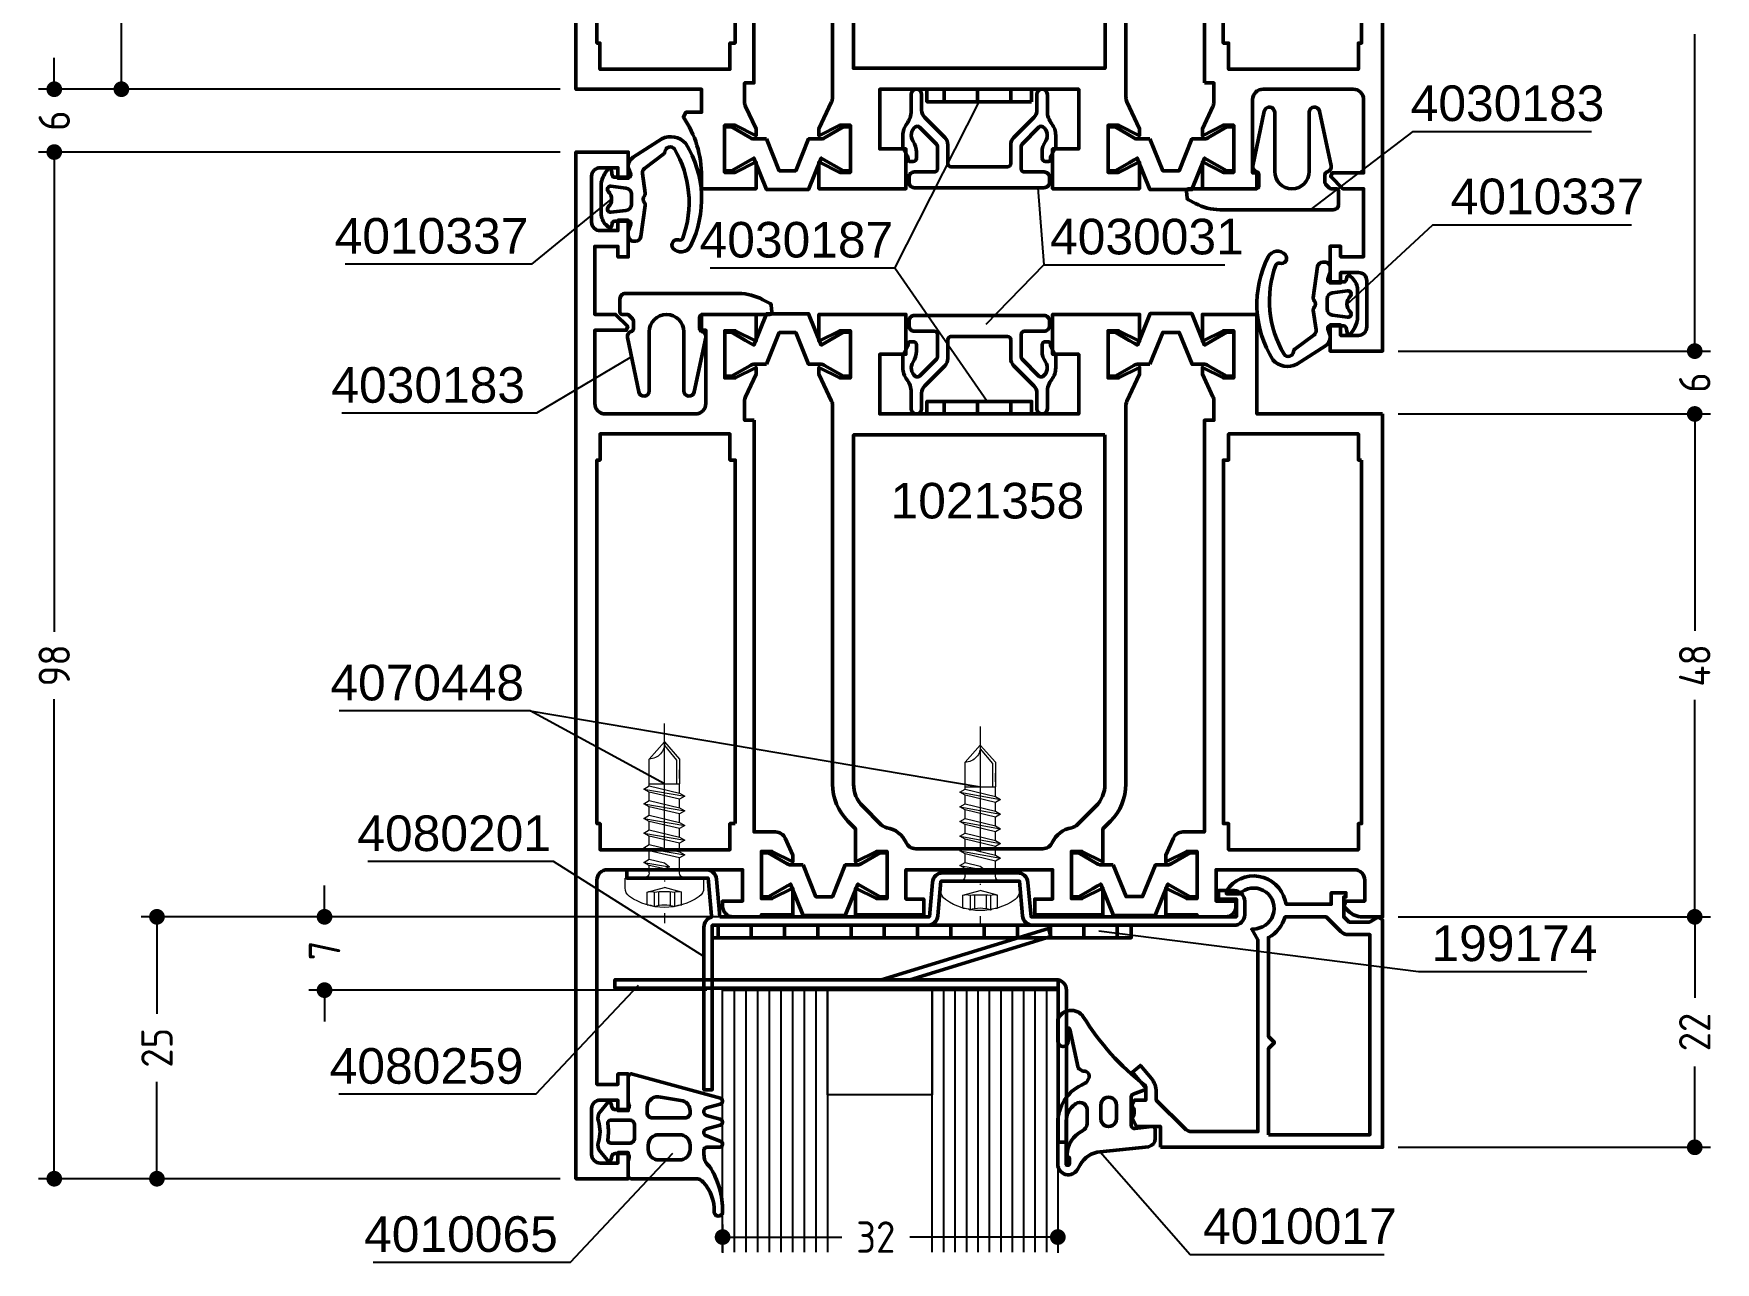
# Model space of a CAD drawing. Header units: millimetres. Extents: x -91 to 140, y -189 to 42.
# Drawn here: x -89.8 to 70.8, y -189 to -71.7 of the extents above; entities that cross this region are included whole.
import ezdxf
from ezdxf.enums import TextEntityAlignment as Align

# ---------------------------------------------------------------- set-up
doc = ezdxf.new("R2010")
doc.units = ezdxf.units.MM
doc.linetypes.add('ACAD_ISO10W100', pattern=[18, 12, -3, 0, -3])
doc.linetypes.add('AUSGEZOGEN', pattern=[0])
doc.layers.get('0').update_dxf_attribs({"linetype": 'CONTINUOUS'})
doc.layers.get('Defpoints').update_dxf_attribs({"linetype": 'CONTINUOUS'})
for name, color, linetype, lineweight in [('AM_5', 3, 'AUSGEZOGEN', 25), ('AM_C', 50, 'CONTINUOUS', 50), ('AM_S', 80, 'CONTINUOUS', 50), ('Cent3', 70, 'ACAD_ISO10W100', 18), ('Cont2', 2, 'AUSGEZOGEN', 25), ('Cont3', 70, 'CONTINUOUS', 18)]:
    doc.layers.add(name, color=color, linetype=linetype, lineweight=lineweight)
doc.styles.add('HBS_DIMTEXTSTYLE', font='isocp.shx')
doc.styles.add('SWISSL', font='swissl.ttf')
doc.dimstyles.new('Konstruktionsschnitt 1-1$0', dxfattribs={"dimtxt": 3, "dimasz": 1.5, "dimexe": 1.5, "dimexo": 1.5, "dimgap": 1.5, "dimtad": 0, "dimdsep": 46, "dimtxsty": 'HBS_DIMTEXTSTYLE', "dimblk": 'PUNKT', "dimcen": 0, "dimclrd": 3, "dimclre": 3, "dimclrt": 2, "dimadec": 1, "dimazin": 2, "dimtfac": 0.7, "dimtofl": 0, "dimtmove": 0, "dimatfit": 3, "dimfxl": 0, "dimtolj": 1, "dimtzin": 0, "dimarcsym": 0})
pattern_1 = [(90, (-120.3272, -495.089), (-3.175, 7e-16), [])]

# ---------------------------------------------------------------- blocks, each defined once
blk = doc.blocks.new('WI199174')
blk.add_lwpolyline([(0, 1.2), (0, 0), (40, 0), (40, 1.2)], close=True)
blk = doc.blocks.new('WI4030183')
blk.add_lwpolyline([(7.3, 2, -0.414214), (7.8, 1.5), (7.8, 0.2, -0.414214), (7.6, 0), (7.08, 0, 0.198912), (6.94, -0.06), (6.59, -0.41, 0.198912), (6.5, -0.62), (6.5, -1.33, 0.341999), (6.73, -1.62, -0.401322), (7.09, -2.2), (5.99, -7.4, -0.900845), (5, -7.3), (5, -1.65, 1), (1.7, -1.65), (1.7, -7.3, -0.900845), (0.71, -7.4), (-0.39, -2.2, -0.401322), (-0.03, -1.62, 0.341999), (0.2, -1.33), (0.2, -0.3, 0.445229), (-0.13, 0), (-6.51, 0, -0.445229), (-6.71, 0.22), (-6.64, 0.89, -0.249328), (-6.54, 1.05), (-5.85, 1.41, -0.120826), (-3.54, 2), (7.3, 2)], format="xyb", close=True)
blk = doc.blocks.new('WI4030187')
blk.add_lwpolyline([(-5, 0), (-5, 1.2), (5, 1.2), (5, 0), (-5, 0)], close=True)
blk = doc.blocks.new('PUNKT')
at = {"color": 0, "linetype": 'Continuous'}
blk.add_line((-0.5, 0), (-1, 0), dxfattribs=at)
at = {"color": 0, "linetype": 'Continuous', "const_width": 0.5}
blk.add_lwpolyline([(-0.25, 0, 1), (0.25, 0, 1)], format="xyb", close=True, dxfattribs=at)
blk = doc.blocks.new('*D26')
at = {"layer": 'AM_5', "color": 3, "lineweight": -2, "transparency": 16777216}
for p, q in [((-39.5, -10), (-82.89, -10)), ((-81.39, -11.5), (-81.39, -40.26)), ((-81.39, -75.5), (-81.39, -46.74)), ((-39.5, -77), (-82.89, -77))]:
    blk.add_line(p, q, dxfattribs=at)
at = {"layer": 'Defpoints', "color": 0, "transparency": 16777216}
for p in [(-81.39, -10), (-38, -10), (-38, -77)]:
    blk.add_point(p, dxfattribs=at)
at = {"layer": 'AM_5', "color": 3, "lineweight": -2, "transparency": 16777216, "xscale": 1.5, "yscale": 1.5, "zscale": 1.5}
for p, rotation in [((-81.39, -10), 90), ((-81.39, -77), 270)]:
    blk.add_blockref('PUNKT', p, dxfattribs=dict(at, rotation=rotation))
at = {"layer": 'AM_5', "color": 2, "transparency": 16777216, "insert": (-81.39, -43.5), "char_height": 3, "attachment_point": 5, "rotation": 90, "style": 'HBS_DIMTEXTSTYLE'}
blk.add_mtext('\\A1;67', dxfattribs=at)
blk = doc.blocks.new('*D27')
at = {"layer": 'AM_5', "color": 3, "lineweight": -2, "transparency": 16777216}
for p, q in [((-87.8, -75.5), (-87.8, -74)), ((-39.5, -77), (-89.3, -77)), ((-39.5, -83), (-89.3, -83)), ((-87.8, -84.5), (-87.8, -86))]:
    blk.add_line(p, q, dxfattribs=at)
at = {"layer": 'Defpoints', "color": 0, "transparency": 16777216}
for p in [(-38, -77), (-87.8, -83), (-38, -83)]:
    blk.add_point(p, dxfattribs=at)
at = {"layer": 'AM_5', "color": 3, "lineweight": -2, "transparency": 16777216, "xscale": 1.5, "yscale": 1.5, "zscale": 1.5}
for p, rotation in [((-87.8, -77), 270), ((-87.8, -83), 90)]:
    blk.add_blockref('PUNKT', p, dxfattribs=dict(at, rotation=rotation))
at = {"layer": 'AM_5', "color": 2, "transparency": 16777216, "insert": (-87.8, -80), "char_height": 3, "attachment_point": 5, "rotation": 90, "style": 'HBS_DIMTEXTSTYLE'}
blk.add_mtext('\\A1;6', dxfattribs=at)
blk = doc.blocks.new('*D28')
at = {"layer": 'AM_5', "color": 3, "lineweight": -2, "transparency": 16777216}
for p, q in [((-39.5, -83), (-89.3, -83)), ((-87.8, -84.5), (-87.8, -128.79)), ((-87.8, -179.5), (-87.8, -135.21)), ((-39.5, -181), (-89.3, -181))]:
    blk.add_line(p, q, dxfattribs=at)
at = {"layer": 'Defpoints', "color": 0, "transparency": 16777216}
for p in [(-38, -83), (-87.8, -181), (-38, -181)]:
    blk.add_point(p, dxfattribs=at)
at = {"layer": 'AM_5', "color": 3, "lineweight": -2, "transparency": 16777216, "xscale": 1.5, "yscale": 1.5, "zscale": 1.5}
for p, rotation in [((-87.8, -83), 90), ((-87.8, -181), 270)]:
    blk.add_blockref('PUNKT', p, dxfattribs=dict(at, rotation=rotation))
at = {"layer": 'AM_5', "color": 2, "transparency": 16777216, "insert": (-87.8, -132), "char_height": 3, "attachment_point": 5, "rotation": 90, "style": 'HBS_DIMTEXTSTYLE'}
blk.add_mtext('\\A1;98', dxfattribs=at)
blk = doc.blocks.new('*D29')
at = {"layer": 'AM_5', "color": 3, "lineweight": -2, "transparency": 16777216}
for p, q in [((40.5, -35), (70.3, -35)), ((68.8, -36.5), (68.8, -65.26)), ((68.8, -100.5), (68.8, -71.74)), ((40.5, -102), (70.3, -102))]:
    blk.add_line(p, q, dxfattribs=at)
at = {"layer": 'Defpoints', "color": 0, "transparency": 16777216}
for p in [(39, -35), (39, -102), (68.8, -102)]:
    blk.add_point(p, dxfattribs=at)
at = {"layer": 'AM_5', "color": 3, "lineweight": -2, "transparency": 16777216, "xscale": 1.5, "yscale": 1.5, "zscale": 1.5}
for p, rotation in [((68.8, -35), 90), ((68.8, -102), 270)]:
    blk.add_blockref('PUNKT', p, dxfattribs=dict(at, rotation=rotation))
at = {"layer": 'AM_5', "color": 2, "transparency": 16777216, "insert": (68.8, -68.5), "char_height": 3, "attachment_point": 5, "rotation": 90, "style": 'HBS_DIMTEXTSTYLE'}
blk.add_mtext('\\A1;67', dxfattribs=at)
blk = doc.blocks.new('*D30')
at = {"layer": 'AM_5', "color": 3, "lineweight": -2, "transparency": 16777216}
for p, q in [((68.8, -100.5), (68.8, -99)), ((40.5, -102), (70.3, -102)), ((40.5, -108), (70.3, -108)), ((68.8, -109.5), (68.8, -111))]:
    blk.add_line(p, q, dxfattribs=at)
at = {"layer": 'Defpoints', "color": 0, "transparency": 16777216}
for p in [(39, -102), (39, -108), (68.8, -108)]:
    blk.add_point(p, dxfattribs=at)
at = {"layer": 'AM_5', "color": 3, "lineweight": -2, "transparency": 16777216, "xscale": 1.5, "yscale": 1.5, "zscale": 1.5}
for p, rotation in [((68.8, -102), 270), ((68.8, -108), 90)]:
    blk.add_blockref('PUNKT', p, dxfattribs=dict(at, rotation=rotation))
at = {"layer": 'AM_5', "color": 2, "transparency": 16777216, "insert": (68.8, -105), "char_height": 3, "attachment_point": 5, "rotation": 90, "style": 'HBS_DIMTEXTSTYLE'}
blk.add_mtext('\\A1;6', dxfattribs=at)
blk = doc.blocks.new('*D31')
at = {"layer": 'AM_5', "color": 3, "lineweight": -2, "transparency": 16777216}
for p, q in [((40.5, -108), (70.3, -108)), ((68.8, -109.5), (68.8, -128.7)), ((68.8, -154.5), (68.8, -135.3)), ((40.5, -156), (70.3, -156))]:
    blk.add_line(p, q, dxfattribs=at)
at = {"layer": 'Defpoints', "color": 0, "transparency": 16777216}
for p in [(39, -108), (39, -156), (68.8, -156)]:
    blk.add_point(p, dxfattribs=at)
at = {"layer": 'AM_5', "color": 3, "lineweight": -2, "transparency": 16777216, "xscale": 1.5, "yscale": 1.5, "zscale": 1.5}
for p, rotation in [((68.8, -108), 90), ((68.8, -156), 270)]:
    blk.add_blockref('PUNKT', p, dxfattribs=dict(at, rotation=rotation))
at = {"layer": 'AM_5', "color": 2, "transparency": 16777216, "insert": (68.8, -132), "char_height": 3, "attachment_point": 5, "rotation": 90, "style": 'HBS_DIMTEXTSTYLE'}
blk.add_mtext('\\A1;48', dxfattribs=at)
blk = doc.blocks.new('*D32')
at = {"layer": 'AM_5', "color": 3, "lineweight": -2, "transparency": 16777216}
for p, q in [((40.5, -156), (70.3, -156)), ((68.8, -157.5), (68.8, -163.72)), ((68.8, -176.5), (68.8, -170.28)), ((40.5, -178), (70.3, -178))]:
    blk.add_line(p, q, dxfattribs=at)
at = {"layer": 'Defpoints', "color": 0, "transparency": 16777216}
for p in [(39, -156), (39, -178), (68.8, -178)]:
    blk.add_point(p, dxfattribs=at)
at = {"layer": 'AM_5', "color": 3, "lineweight": -2, "transparency": 16777216, "xscale": 1.5, "yscale": 1.5, "zscale": 1.5}
for p, rotation in [((68.8, -156), 90), ((68.8, -178), 270)]:
    blk.add_blockref('PUNKT', p, dxfattribs=dict(at, rotation=rotation))
at = {"layer": 'AM_5', "color": 2, "transparency": 16777216, "insert": (68.8, -167), "char_height": 3, "attachment_point": 5, "rotation": 90, "style": 'HBS_DIMTEXTSTYLE'}
blk.add_mtext('\\A1;22', dxfattribs=at)
blk = doc.blocks.new('SBSchraube')
for p, q in [((-0.825, 1.28), (-0.825, 0.667)), ((-0.486, 0.667), (-0.486, 1.359)), ((-0.28, 0.667), (-0.28, 1.303)), ((0.28, 0.667), (0.28, 1.303)), ((0.486, 0.667), (0.486, 1.359)), ((0.825, 1.28), (0.825, 0.667)), ((-1.875, 0.467), (-1.875, 0)), ((-1.875, 0), (1.875, 0)), ((-0.825, 0.667), (0, 0.446)), ((0.825, 0.667), (0, 0.446)), ((1.875, 0), (1.875, 0.467)), ((-0.975, -0.75), (0.25, -0.534)), ((-0.725, -0.606), (-0.975, -0.75)), ((-0.975, -0.75), (-0.725, -0.894)), ((-0.725, -0.25), (-0.725, -0.606)), ((0, -0.434), (-0.725, -0.606)), ((-0.725, -0.894), (0, -0.722)), ((0.25, -0.534), (0, -0.434)), ((0, -0.722), (0.25, -0.534)), ((0.725, -0.25), (0.725, -0.962)), ((-0.975, -1.45), (0.975, -1.106)), ((-0.725, -1.306), (-0.975, -1.45)), ((-0.975, -1.45), (-0.725, -1.594)), ((-0.725, -0.894), (-0.725, -1.106)), ((-0.725, -0.894), (-0.725, -1.306)), ((-0.725, -0.894), (-0.725, -1.306)), ((0.725, -0.962), (-0.725, -1.306)), ((-0.725, -1.594), (0.725, -1.25)), ((-0.725, -1.594), (-0.725, -2.006)), ((0.975, -1.106), (0.725, -0.962)), ((0.725, -1.25), (0.975, -1.106)), ((0.725, -1.25), (0.725, -1.662)), ((-0.975, -2.15), (0.975, -1.806)), ((-0.725, -2.006), (-0.975, -2.15)), ((-0.975, -2.15), (-0.725, -2.294)), ((0.725, -1.662), (-0.725, -2.006)), ((-0.725, -2.294), (0.725, -1.95)), ((-0.725, -2.294), (-0.725, -2.706)), ((0.725, -2.362), (-0.725, -2.706)), ((0.975, -1.806), (0.725, -1.662)), ((0.725, -1.95), (0.975, -1.806)), ((0.725, -1.95), (0.725, -2.362)), ((0.975, -2.506), (0.725, -2.362)), ((-0.975, -2.85), (0.975, -2.506)), ((-0.725, -2.706), (-0.975, -2.85)), ((-0.975, -2.85), (-0.725, -2.994)), ((-0.975, -3.55), (0.975, -3.206)), ((-0.725, -2.994), (0.725, -2.65)), ((-0.725, -2.994), (-0.725, -3.406)), ((0.725, -3.062), (-0.725, -3.406)), ((0.725, -2.65), (0.975, -2.506)), ((0.725, -2.65), (0.725, -3.062)), ((0.975, -3.206), (0.725, -3.062)), ((0.725, -3.35), (0.975, -3.206)), ((-0.725, -3.406), (-0.975, -3.55)), ((-0.975, -3.55), (-0.725, -3.694)), ((-0.975, -4.25), (0.975, -3.906)), ((-0.725, -3.694), (0.725, -3.35)), ((-0.725, -3.694), (-0.725, -4.106)), ((0.725, -3.762), (-0.725, -4.106)), ((0.725, -3.35), (0.725, -3.762)), ((0.975, -3.906), (0.725, -3.762)), ((0.725, -4.05), (0.975, -3.906)), ((-0.725, -4.106), (-0.975, -4.25)), ((-0.975, -4.25), (-0.725, -4.394)), ((-0.725, -4.394), (0.725, -4.05)), ((-0.725, -4.394), (-0.725, -4.5)), ((-0.725, -4.5), (-0.725, -5.682)), ((-0.725, -4.5), (0.725, -4.5)), ((0.6, -4.5), (0.6, -5.624)), ((0.725, -4.05), (0.725, -4.5)), ((0.725, -5.682), (0.725, -4.5)), ((0.725, -4.75), (0.725, -5.162)), ((-0.725, -5.094), (-0.725, -5.506)), ((-0.725, -5.682), (0, -6.5)), ((0, -6.5), (0.725, -5.682)), ((0.6, -5.624), (0.017, -6.323))]:
    blk.add_line(p, q)
for centre, radius, start, end in [((-1.375, 0.467), 0.5, 124.95387, 180), ((0, -1.5), 2.9, 55.04613, 124.95387), ((-0.795, 1.919), 0.639, 267.28485, 298.88724), ((0, 2.746), 1.47, 250.69884, 289.30116), ((0.795, 1.919), 0.639, 241.11276, 272.71515), ((1.375, 0.467), 0.5, 0, 55.04613), ((-0.975, -0.25), 0.25, 0, 90), ((-0.655, 1.245), 0.603, 253.66426, 286.33574), ((0, 5.707), 5.064, 264.49478, 275.50522), ((0.655, 1.245), 0.603, 253.66426, 286.33574), ((0.975, -0.25), 0.25, 90, 180), ((-0.729, -6.416), 0.734, 353.42435, 89.66881)]:
    blk.add_arc(centre, radius, start, end)
at = {"layer": 'Cent3', "ltscale": 0.5}
blk.add_line((-0.008, -7.38), (0, 2.15), dxfattribs=at)
blk = doc.blocks.new('*D40')
at = {"layer": 'AM_5', "color": 3, "lineweight": -2, "transparency": 16777216}
for p, q in [((-62, -154.5), (-62, -153)), ((-21.8, -156), (-63.5, -156)), ((-25.5, -163), (-63.5, -163)), ((-62, -164.5), (-62, -166))]:
    blk.add_line(p, q, dxfattribs=at)
at = {"layer": 'Defpoints', "color": 0, "transparency": 16777216}
for p in [(-20.3, -156), (-62, -163), (-24, -163)]:
    blk.add_point(p, dxfattribs=at)
at = {"layer": 'AM_5', "color": 3, "lineweight": -2, "transparency": 16777216, "xscale": 1.5, "yscale": 1.5, "zscale": 1.5}
for p, rotation in [((-62, -156), 270), ((-62, -163), 90)]:
    blk.add_blockref('PUNKT', p, dxfattribs=dict(at, rotation=rotation))
at = {"layer": 'AM_5', "color": 2, "transparency": 16777216, "insert": (-62, -159.21), "char_height": 3, "attachment_point": 5, "rotation": 90, "style": 'HBS_DIMTEXTSTYLE'}
blk.add_mtext('\\A1;7', dxfattribs=at)
blk = doc.blocks.new('*D41')
at = {"layer": 'AM_5', "color": 3, "lineweight": -2, "transparency": 16777216}
for p, q in [((-21.8, -156), (-79.5, -156)), ((-78, -157.5), (-78, -165.25)), ((-78, -179.5), (-78, -171.75)), ((-39.5, -181), (-79.5, -181))]:
    blk.add_line(p, q, dxfattribs=at)
at = {"layer": 'Defpoints', "color": 0, "transparency": 16777216}
for p in [(-20.3, -156), (-78, -181), (-38, -181)]:
    blk.add_point(p, dxfattribs=at)
at = {"layer": 'AM_5', "color": 3, "lineweight": -2, "transparency": 16777216, "xscale": 1.5, "yscale": 1.5, "zscale": 1.5}
for p, rotation in [((-78, -156), 90), ((-78, -181), 270)]:
    blk.add_blockref('PUNKT', p, dxfattribs=dict(at, rotation=rotation))
at = {"layer": 'AM_5', "color": 2, "transparency": 16777216, "insert": (-78, -168.5), "char_height": 3, "attachment_point": 5, "rotation": 90, "style": 'HBS_DIMTEXTSTYLE'}
blk.add_mtext('\\A1;25', dxfattribs=at)
blk = doc.blocks.new('WI4030031')
blk.add_lwpolyline([(6.2, -9.4, 0.414214), (6.7, -8.9), (6.7, -8.4, 0.414214), (6.2, -7.9), (4.3, -7.9, -0.414214), (4, -7.6), (4, -5.44, -0.198912), (4.09, -5.23), (5.7, -3.62, -0.366985), (6.08, -3.59, -0.409938), (6.32, -4.97, 0.152896), (6, -6), (6, -6.6, 0.414214), (6.3, -6.9), (6.6, -6.9, 0.414214), (6.8, -6.7), (6.8, -6.55, -0.131652), (6.84, -6.4), (7.26, -5.67, 0.131652), (7.3, -5.52), (7.3, -4.4, 0.166731), (6.92, -3.3, -0.166731), (6.5, -2.07), (6.5, -0.5, 1), (5.5, -0.5), (5.5, -1.99, -0.198912), (5.21, -2.69), (3.29, -4.61, 0.198912), (3, -5.31), (3, -7.1, -0.414214), (2.7, -7.4), (-2.7, -7.4, -0.414214), (-3, -7.1), (-3, -5.31, 0.198912), (-3.29, -4.61), (-5.21, -2.69, -0.198912), (-5.5, -1.99), (-5.5, -0.5, 1), (-6.5, -0.5), (-6.5, -2.07, -0.166731), (-6.92, -3.3, 0.166731), (-7.3, -4.4), (-7.3, -5.52, 0.131652), (-7.26, -5.67), (-6.84, -6.4, -0.131652), (-6.8, -6.55), (-6.8, -6.7, 0.414214), (-6.6, -6.9), (-6.3, -6.9, 0.414214), (-6, -6.6), (-6, -6, 0.152896), (-6.32, -4.97, -0.409938), (-6.08, -3.59, -0.366985), (-5.7, -3.62), (-4.09, -5.23, -0.198912), (-4, -5.44), (-4, -7.6, -0.414214), (-4.3, -7.9), (-6.2, -7.9, 0.414214), (-6.7, -8.4), (-6.7, -8.9, 0.414214), (-6.2, -9.4), (6.2, -9.4)], format="xyb", close=True)
blk = doc.blocks.new('*D43')
at = {"layer": 'AM_5', "color": 3, "lineweight": -2, "transparency": 16777216}
for p, q in [((8, -181.12), (8, -188.07)), ((-24, -185.36), (-24, -188.07)), ((-22.5, -186.57), (-12.62, -186.57)), ((6.5, -186.57), (-6.14, -186.57))]:
    blk.add_line(p, q, dxfattribs=at)
at = {"layer": 'Defpoints', "color": 0, "transparency": 16777216}
for p in [(8, -179.62), (-24, -183.86), (8, -186.57)]:
    blk.add_point(p, dxfattribs=at)
at = {"layer": 'AM_5', "color": 3, "lineweight": -2, "transparency": 16777216, "xscale": 1.5, "yscale": 1.5, "zscale": 1.5, "rotation": 180}
blk.add_blockref('PUNKT', (-24, -186.57), dxfattribs=at)
at = {"layer": 'AM_5', "color": 3, "lineweight": -2, "transparency": 16777216, "xscale": 1.5, "yscale": 1.5, "zscale": 1.5}
blk.add_blockref('PUNKT', (8, -186.57), dxfattribs=at)
at = {"layer": 'AM_5', "color": 2, "transparency": 16777216, "insert": (-9.38, -186.57), "char_height": 3, "attachment_point": 5, "style": 'HBS_DIMTEXTSTYLE'}
blk.add_mtext('\\A1;32', dxfattribs=at)
blk = doc.blocks.new('WI1020450')
for points in [[(25.38, 75.28), (25.38, 72.73), (23.38, 73.73), (22.38, 73.73), (22.38, 69.23), (23.38, 69.23), (25.38, 70.23), (25.38, 69.58), (24.65, 67.96, -0.294108), (23.74, 67.38), (21.68, 67.38), (21.68, 34.08), (20.78, 34.08), (20.78, 32.26, 0.109518), (20.88, 31.83), (21.88, 29.68), (21.88, 29.03), (19.88, 30.03), (18.88, 30.03), (18.88, 25.53), (19.88, 25.53), (21.88, 26.53), (21.88, 23.98), (16.68, 23.98), (16.68, 25.16, 0.151177), (14.94, 30.81), (15.18, 31.28), (16.68, 31.28), (16.68, 33.48), (4.68, 33.48), (4.68, 100.48), (9.68, 100.48), (9.68, 97.98), (8.68, 97.98), (8.68, 98.98), (6.98, 98.98, 0.414214), (6.18, 98.18), (6.18, 93.78, 0.414214), (6.98, 92.98), (8.68, 92.98), (8.68, 93.98), (9.68, 93.98), (9.68, 90.48), (8.68, 90.48), (8.68, 91.48), (6.68, 91.48), (6.68, 71.98, 0.414214), (7.68, 70.98), (20.58, 70.98), (20.58, 73.98), (18.68, 73.98), (18.68, 74.48, -0.414214), (19.68, 75.48), (22.38, 75.48), (22.38, 75.28), (25.38, 75.28)], [(64.68, 34.08), (65.58, 34.08), (65.58, 32.26, -0.109518), (65.49, 31.83), (64.48, 29.68), (64.48, 29.03), (66.48, 30.03), (67.48, 30.03), (67.48, 25.53), (66.48, 25.53), (64.48, 26.53), (64.48, 23.98), (69.68, 23.98), (69.68, 25.48), (69.28, 25.48), (69.28, 32.48, -0.414214), (70.28, 33.48), (78.88, 33.48, -0.414214), (79.88, 32.48), (79.88, 25.48), (76.88, 25.48), (76.74, 25.14), (77.9, 23.98), (79.88, 23.98), (79.88, 17.48), (77.68, 17.48), (77.68, 18.48), (76.68, 18.48), (76.68, 14.98), (77.68, 14.98), (77.68, 15.98), (79.38, 15.98, -0.414214), (80.18, 15.18), (80.18, 10.78, -0.414214), (79.38, 9.98), (77.68, 9.98), (77.68, 10.98), (76.68, 10.98), (76.68, 8.48), (81.68, 8.48), (81.68, 75.47), (79.79, 75.47, 0.198912), (78.37, 74.89), (77.97, 74.49), (78.18, 73.97), (79.98, 73.97), (79.98, 71.97, -0.414214), (78.98, 70.97), (65.78, 70.97), (65.78, 73.97), (67.68, 73.97), (67.68, 74.47, 0.414214), (66.68, 75.47), (63.98, 75.47), (63.98, 75.27), (60.98, 75.27), (60.98, 72.72), (62.98, 73.72), (63.98, 73.72), (63.98, 69.22), (62.98, 69.22), (60.98, 70.22), (60.98, 69.57), (61.72, 67.96, 0.294108), (62.63, 67.37), (64.68, 67.37)], [(26.38, 70.53), (25.25, 70.53, 0.131652), (24.85, 70.42), (23.05, 69.38), (22.38, 69.38), (22.38, 73.58), (23.05, 73.58), (24.38, 72.8), (24.87, 72.52), (25.17, 72.35), (26.38, 75.35), (30.38, 75.35), (31.6, 72.35), (33.72, 73.58), (34.38, 73.58), (34.38, 69.38), (33.72, 69.38), (31.92, 70.42, 0.131652), (31.52, 70.53), (30.39, 70.53), (29.17, 73.55), (27.6, 73.55)], [(29.18, 62.81, -0.198912), (30.65, 66.34), (31.38, 67.08), (31.38, 70.23), (33.38, 69.23), (34.38, 69.23), (34.38, 73.73), (33.38, 73.73), (31.38, 72.73), (31.38, 75.28), (37.88, 75.28), (37.88, 73.78), (36.18, 73.78), (36.18, 70.98), (50.18, 70.98), (50.18, 73.78), (48.48, 73.78), (48.48, 75.28), (54.99, 75.28), (54.99, 72.73), (52.99, 73.73), (51.99, 73.73), (51.99, 69.23), (52.99, 69.23), (54.99, 70.23), (54.99, 67.08), (55.72, 66.34, -0.198912), (57.19, 62.81), (57.19, 32.69, 0.109518), (57.28, 32.26), (58.49, 29.68), (58.48, 29.03), (56.48, 30.03), (55.48, 30.03), (55.48, 25.53), (56.48, 25.53), (58.48, 26.53), (58.48, 23.98), (50.18, 23.98), (50.18, 27.78), (52.68, 27.78), (52.68, 33.48), (33.68, 33.48), (33.68, 27.78), (36.18, 27.78), (36.18, 23.98), (27.88, 23.98), (27.88, 26.53), (29.88, 25.53), (30.88, 25.53), (30.88, 30.03), (29.88, 30.03), (27.88, 29.03), (27.88, 29.68), (29.09, 32.26, 0.109518), (29.18, 32.69)], [(55.98, 70.53), (54.85, 70.53, 0.131652), (54.45, 70.42), (52.65, 69.38), (51.99, 69.38), (51.99, 73.58), (52.65, 73.58), (53.99, 72.8), (54.47, 72.52), (54.77, 72.35), (55.99, 75.35), (59.99, 75.35), (61.2, 72.35), (63.33, 73.58), (63.99, 73.58), (63.99, 69.38), (63.33, 69.38), (61.52, 70.42, 0.131652), (61.12, 70.53), (59.99, 70.53), (58.77, 73.55), (57.2, 73.55)], [(31.18, 62.81, -0.198912), (32.06, 64.93), (33.82, 66.68, -0.154989), (34.36, 66.96, 0.248244), (36.21, 68.39, -0.293963), (37.12, 68.98), (49.25, 68.98, -0.293963), (50.16, 68.39, 0.248244), (52.01, 66.96, -0.154989), (52.55, 66.68), (54.31, 64.93, -0.198912), (55.19, 62.81), (55.19, 35.48), (31.18, 35.48)], [(22.88, 28.73), (21.75, 28.73, -0.131652), (21.35, 28.83), (19.55, 29.88), (18.88, 29.88), (18.88, 25.68), (19.55, 25.68), (20.88, 26.45), (21.37, 26.73), (21.67, 26.9), (22.88, 23.9), (26.88, 23.9), (28.1, 26.9), (30.22, 25.68), (30.88, 25.68), (30.88, 29.88), (30.22, 29.88), (28.42, 28.83, -0.131652), (28.02, 28.73), (26.89, 28.73), (25.67, 25.7), (24.1, 25.7)], [(59.48, 28.73), (58.35, 28.73, -0.131652), (57.95, 28.83), (56.15, 29.88), (55.48, 29.88), (55.48, 25.68), (56.15, 25.68), (57.48, 26.45), (57.97, 26.73), (58.27, 26.91), (59.48, 23.9), (63.48, 23.9), (64.7, 26.91), (66.82, 25.68), (67.48, 25.68), (67.48, 29.88), (66.82, 29.88), (65.02, 28.83, -0.131652), (64.62, 28.73), (63.49, 28.73), (62.27, 25.7), (60.7, 25.7)]]:
    blk.add_lwpolyline(points, format="xyb", close=True)
for points in [[(19.38, 69.08), (6.98, 69.08), (6.98, 66.58), (6.68, 66.58), (6.68, 37.88), (6.98, 37.88), (6.98, 35.38), (19.38, 35.38), (19.38, 37.88), (19.88, 37.88), (19.88, 66.58), (19.38, 66.58), (19.38, 69.08)], [(66.48, 66.57), (66.98, 66.57), (66.98, 69.07), (79.38, 69.07), (79.38, 66.57), (79.68, 66.57), (79.68, 37.88), (79.38, 37.88), (79.38, 35.38), (66.98, 35.38), (66.98, 37.88), (66.48, 37.88)]]:
    blk.add_lwpolyline(points, close=True)
blk = doc.blocks.new('WI1021358')
for points in [[(17, 25.6), (16.1, 25.6), (16.1, 23.78, 0.109518), (16.19, 23.36), (17.2, 21.2), (17.2, 20.55), (15.2, 21.55), (14.2, 21.55), (14.2, 17.05), (15.2, 17.05), (17.2, 18.05), (17.2, 15.5), (12, 15.5), (12, 17), (12.4, 17), (12.4, 24, 0.414214), (11.4, 25), (2.8, 25, 0.414214), (1.8, 24), (1.8, 17), (4.8, 17), (4.94, 16.66), (3.78, 15.5), (1.8, 15.5), (1.8, 9), (4, 9), (4, 10), (5, 10), (5, 6.5), (4, 6.5), (4, 7.5), (2.3, 7.5, 0.414214), (1.5, 6.7), (1.5, 2.3, 0.414214), (2.3, 1.5), (4, 1.5), (4, 2.5), (5, 2.5), (5, 0), (0, 0), (0, 98), (5, 98), (5, 95.5), (4, 95.5), (4, 96.5), (2.3, 96.5, 0.414214), (1.5, 95.7), (1.5, 91.3, 0.414214), (2.3, 90.5), (4, 90.5), (4, 91.5), (5, 91.5), (5, 88), (4, 88), (4, 89), (2, 89), (2, 69.5, 0.414214), (3, 68.5), (15.9, 68.5), (15.9, 71.5), (14, 71.5), (14, 72, -0.414214), (15, 73), (17.7, 73), (17.7, 72.8), (20.7, 72.8), (20.7, 70.25), (18.7, 71.25), (17.7, 71.25), (17.7, 66.75), (18.7, 66.75), (20.7, 67.75), (20.7, 67.1), (19.97, 65.49, -0.294108), (19.06, 64.9), (17, 64.9), (17, 25.6)], [(21.69, 68.05), (20.57, 68.05, 0.131652), (20.17, 67.94), (18.36, 66.9), (17.7, 66.9), (17.7, 71.1), (18.36, 71.1), (19.7, 70.33), (20.19, 70.04), (20.49, 69.87), (21.7, 72.88), (25.7, 72.88), (26.91, 69.87), (29.04, 71.1), (29.7, 71.1), (29.7, 66.9), (29.04, 66.9), (27.23, 67.94, 0.131652), (26.83, 68.05), (25.71, 68.05), (24.49, 71.08), (22.91, 71.08), (21.69, 68.05)], [(52.5, 60.33, 0.198912), (51.04, 63.86), (50.3, 64.6), (50.3, 67.75), (48.3, 66.75), (47.3, 66.75), (47.3, 71.25), (48.3, 71.25), (50.3, 70.25), (50.3, 72.8), (43.8, 72.8), (43.8, 71.3), (45.5, 71.3), (45.5, 68.5), (31.5, 68.5), (31.5, 71.3), (33.2, 71.3), (33.2, 72.8), (26.7, 72.8), (26.7, 70.25), (28.7, 71.25), (29.7, 71.25), (29.7, 66.75), (28.7, 66.75), (26.7, 67.75), (26.7, 64.6), (25.96, 63.86, 0.198912), (24.5, 60.33), (24.5, 24.21, -0.109518), (24.41, 23.79), (23.2, 21.2), (23.2, 20.55), (25.2, 21.55), (26.2, 21.55), (26.2, 17.05), (25.2, 17.05), (23.2, 18.05), (23.2, 15.5), (31.5, 15.5), (31.5, 19.3), (29, 19.3), (29, 25), (48, 25), (48, 19.3), (45.5, 19.3), (45.5, 15.5), (53.8, 15.5), (53.8, 18.05), (51.8, 17.05), (50.8, 17.05), (50.8, 21.55), (51.8, 21.55), (53.8, 20.55), (53.8, 21.2), (52.59, 23.79, -0.109518), (52.5, 24.21), (52.5, 60.33)], [(51.29, 68.05), (50.17, 68.05, 0.131652), (49.77, 67.94), (47.96, 66.9), (47.3, 66.9), (47.3, 71.1), (47.96, 71.1), (49.3, 70.33), (49.79, 70.04), (50.09, 69.87), (51.3, 72.87), (55.3, 72.87), (56.51, 69.87), (58.64, 71.1), (59.3, 71.1), (59.3, 66.9), (58.64, 66.9), (56.83, 67.94, 0.131652), (56.43, 68.05), (55.31, 68.05), (54.09, 71.07), (52.51, 71.07), (51.29, 68.05)], [(77, 25), (65, 25), (65, 15.5), (59.8, 15.5), (59.8, 18.05), (61.8, 17.05), (62.8, 17.05), (62.8, 21.55), (61.8, 21.55), (59.8, 20.55), (59.8, 21.2), (60.81, 23.36, 0.109518), (60.9, 23.78), (60.9, 25.6), (60, 25.6), (60, 64.9), (57.94, 64.9, -0.294108), (57.03, 65.49), (56.3, 67.1), (56.3, 67.75), (58.3, 66.75), (59.3, 66.75), (59.3, 71.25), (58.3, 71.25), (56.3, 70.25), (56.3, 72.8), (59.3, 72.8), (59.3, 73), (62, 73, -0.414214), (63, 72), (63, 71.5), (61.1, 71.5), (61.1, 68.5), (74.3, 68.5, 0.414214), (75.3, 69.5), (75.3, 71.5), (73.5, 71.5), (73.29, 72.01), (73.69, 72.41, -0.198912), (75.1, 73), (77, 73), (77, 25)], [(50.5, 27), (26.5, 27), (26.5, 60.33, -0.198912), (27.38, 62.45), (29.14, 64.21, -0.154989), (29.67, 64.49, 0.248244), (31.52, 65.91, -0.293963), (32.43, 66.5), (44.56, 66.5, -0.293963), (45.47, 65.91, 0.248244), (47.33, 64.49, -0.154989), (47.86, 64.21), (49.62, 62.45, -0.198912), (50.5, 60.33), (50.5, 27)], [(18.19, 20.25), (17.07, 20.25, -0.131652), (16.67, 20.36), (14.86, 21.4), (14.2, 21.4), (14.2, 17.2), (14.86, 17.2), (16.2, 17.97), (16.69, 18.26), (16.99, 18.43), (18.2, 15.43), (22.2, 15.43), (23.41, 18.43), (25.54, 17.2), (26.2, 17.2), (26.2, 21.4), (25.54, 21.4), (23.73, 20.36, -0.131652), (23.33, 20.25), (22.21, 20.25), (20.99, 17.23), (19.41, 17.23), (18.19, 20.25)], [(54.79, 20.25), (53.67, 20.25, -0.131652), (53.27, 20.36), (51.46, 21.4), (50.8, 21.4), (50.8, 17.2), (51.46, 17.2), (52.8, 17.97), (53.29, 18.25), (53.59, 18.43), (54.8, 15.42), (58.8, 15.42), (60.01, 18.43), (62.14, 17.2), (62.8, 17.2), (62.8, 21.4), (62.14, 21.4), (60.33, 20.36, -0.131652), (59.93, 20.25), (58.81, 20.25), (57.59, 17.22), (56.01, 17.22), (54.79, 20.25)]]:
    blk.add_lwpolyline(points, format="xyb", close=True)
for points in [[(15.2, 64.1), (14.7, 64.1), (14.7, 66.6), (2.3, 66.6), (2.3, 64.1), (2, 64.1), (2, 29.4), (2.3, 29.4), (2.3, 26.9), (14.7, 26.9), (14.7, 29.4), (15.2, 29.4), (15.2, 64.1)], [(75, 29.4), (74.7, 29.4), (74.7, 26.9), (62.3, 26.9), (62.3, 29.4), (61.8, 29.4), (61.8, 64.1), (62.3, 64.1), (62.3, 66.6), (74.7, 66.6), (74.7, 64.1), (75, 64.1), (75, 29.4)]]:
    blk.add_lwpolyline(points, close=True)
blk = doc.blocks.new('WI3090080')
for points in [[(-21.2, 22), (-21.2, 20), (-23.5, 20), (-23.9, 19.21, -0.339409), (-23.93, 17.99), (-23.7, 17.5), (-22.6, 17.5), (-22.6, 16.35), (-23.88, 14.82), (-23.12, 14.18), (-22.07, 15.43, 0.176327), (-21.6, 16.71), (-21.6, 17.5), (-18.89, 20.21, -0.198912), (-18.19, 20.5), (-11.9, 20.5), (-11.9, 2.2), (-12.48, 1.19), (-12.04, 1.13, -1.382111), (-13.66, -2.2), (-14.9, -2.2), (-14.9, -2.49, 0.652679), (-9.3, -1.57), (-9.2, -1.2), (-4.9, -1.2), (-4.9, -2.3), (-3.5, -2.3), (-3.5, -1.9), (-3.7, -1.9), (-3.7, 0), (-3.2, 0.5), (-1.25, 0.5), (-0.45, 0.04), (0, 0.3), (0, 22), (-21.2, 22)], [(-10.9, 20.8), (-10.9, 12.58), (-10.32, 12), (-10.9, 11.42), (-10.9, 1.97, -0.213458), (-9.31, 0), (-5.4, 0), (-3.99, 1.41, -0.198912), (-3.28, 1.7), (-1.2, 1.7), (-1.2, 20.8), (-10.9, 20.8)]]:
    blk.add_lwpolyline(points, format="xyb", close=True)
blk = doc.blocks.new('*U44')
for p, q in [((1.11, 0), (1.11, 25)), ((2.22, 0), (2.22, 25)), ((3.33, 0), (3.33, 25)), ((4.44, 0), (4.44, 25)), ((5.56, 0), (5.56, 25)), ((6.67, 0), (6.67, 25)), ((7.78, 0), (7.78, 25)), ((8.89, 0), (8.89, 25)), ((21.09, 0), (21.09, 25)), ((22.18, 0), (22.18, 25)), ((23.27, 0), (23.27, 25)), ((24.36, 0), (24.36, 25)), ((25.45, 0), (25.45, 25)), ((26.55, 0), (26.55, 25)), ((27.64, 0), (27.64, 25)), ((28.73, 0), (28.73, 25)), ((29.82, 0), (29.82, 25)), ((30.91, 0), (30.91, 25))]:
    blk.add_line(p, q)
for points in [[(0, 25), (0, 0), (10, 0), (10, 25)], [(20, 25), (20, 0), (32, 0), (32, 25)]]:
    blk.add_lwpolyline(points)
blk.add_lwpolyline([(10, 0), (20, 0), (20, 10), (10, 10)], close=True)
blk = doc.blocks.new('WI4080201')
blk.add_lwpolyline([(-48.3, 0), (-28.3, 0), (-28.01, -3.29, 0.388879), (-27.02, -4.2), (-19.88, -4.2, 0.388879), (-18.89, -3.29), (-18.6, 0), (1, 0), (1, -1.7), (-0.7, -1.7), (-0.7, -2.5), (0.8, -2.5, 0.414214), (1.8, -1.5), (1.8, -0.2, 0.414214), (0.8, 0.8), (-18.42, 0.8, 0.388879), (-19.41, -0.11), (-19.7, -3.4), (-27.2, -3.4), (-27.49, -0.11, 0.388879), (-28.48, 0.8), (-49.03, 0.8), (-49.03, 16.5), (-49.83, 16.5), (-49.83, 1, 0.339421), (-49.09, 0.03, 0.037275), (-49.11, -0.11), (-49.43, -3.7), (-57.2, -3.7), (-57.2, -4.5), (-49.61, -4.5, 0.388879), (-48.61, -3.59), (-48.3, 0)], format="xyb", close=True)
blk = doc.blocks.new('WI4010337')
for points in [[(3, -2.6, -0.059278), (2.91, -2.59, -0.117049), (1.67, -1.96, -0.635393), (1.77, -1.61), (2.23, -1.53, 0.36397), (2.4, -1.33), (2.4, 0.04, 0.520567), (2.13, 0.23), (1.55, 0.02, -0.087489), (1.45, 0), (1.34, 0, -0.254502), (0.5, 0.46), (-1.26, 3.19, -0.346313), (-0.82, 5.48, -0.262362), (8.99, 5.92, -0.532594), (9.19, 4.28, -0.763093), (8.39, 4.81, 0.405422), (8.21, 5.19, 0.226764), (-0.3, 4.4, 0.686875), (-0.04, 3.5, -0.213671), (0.17, 3.38), (1.56, 1.54, 0.272627), (2.03, 1.35), (3.91, 1.62, -0.228564), (4.16, 1.54, 0.398435), (4.84, 1.54, -0.228564), (5.09, 1.62), (8.07, 1.2, -0.373635), (8.5, 0.7), (8.5, 0.5, -0.414214), (8, 0), (7.55, 0, -0.087489), (7.45, 0.02), (6.87, 0.23, 0.520567), (6.6, 0.04), (6.6, -1.33, 0.36397), (6.77, -1.53), (7.03, -1.58, -0.594937), (7.15, -1.91), (6.95, -2.12, -0.208), (5.85, -2.6)], [(4.98, 0.3, -0.378866), (5.57, -0.23), (5.75, -1.66, -0.717695), (5.24, -1.91, 0.421053), (3.76, -1.91, -0.717695), (3.25, -1.66), (3.43, -0.23, -0.378866), (4.02, 0.3)]]:
    blk.add_lwpolyline(points, format="xyb", close=True)
blk = doc.blocks.new('WI4080259')
blk.add_line((0.03, 0.01), (0.03, -0.97))
blk.add_lwpolyline([(-0.17, -0.19, 0.414214), (0.03, 0.01), (0.03, 14.51), (0.83, 14.51), (0.83, 0.01, -0.414214), (-0.17, -0.99), (-42.27, -0.99), (-42.27, -0.19), (-0.17, -0.19)], format="xyb", close=True)
blk.add_lwpolyline([(-14.14, -0.99), (-0.67, -5.11), (-0.9, -5.88), (-16.87, -0.99)])
blk = doc.blocks.new('WI4010017')
for points in [[(-3.46, 2.42, -0.240056), (-5.37, 3.66), (-5.63, 4.12, 0.767327), (-7.5, 3.62), (-7.5, -0.35, 0.286745), (-5.25, -3.94), (-4.85, -4.14, -0.149451), (-4.72, -4.26), (-4.57, -4.53, -0.57735), (-5, -5.28), (-5.12, -5.28), (-5.16, -5.31, 0.158399), (-5.55, -5.6), (-6.36, -9.28, -0.113567), (-6.42, -9.4, -0.190093), (-6.5, -9.19), (-6.5, -8.12, 1), (-7.5, -8.12), (-7.5, -10.18, 0.009709), (-7.5, -10.22, 0.587918), (-5.07, -10.47, -0.09166), (0.81, -3.93, 0.553622), (0.7, -3.44), (-0.3, -3.07, -0.315299), (-0.5, -2.79), (-0.5, -0.1, -0.449698), (-0.16, 0.2), (1.46, 0, 0.449698), (1.8, 0.3), (1.8, 1.16, 0.354573), (1.17, 1.94), (-3.46, 2.42)], [(-4.71, -0.28, 0.292811), (-5.16, 0.44, -0.290987), (-6.6, 2.71), (-6.6, 2.92), (-6.5, 2.92, 0.414214), (-6.4, 3.02), (-6.4, 3.62, 0.414214), (-6.5, 3.72), (-6.6, 3.72, 0.414214), (-6.7, 3.62), (-6.7, -0.48, 0.244698), (-5.85, -2.12), (-5.8, -2.15, 0.673804), (-4.71, -1.45), (-4.71, -0.28)], [(-1.91, -0.73, 1.006711), (-3.4, -0.73), (-3.4, -2.03, 1.006711), (-1.91, -2.03), (-1.91, -0.73)]]:
    blk.add_lwpolyline(points, format="xyb", close=True)
blk = doc.blocks.new('B-WI4010017')
at = {"extrusion": (0, 0, -1), "xscale": -1, "zscale": -1}
blk.add_blockref('WI4010017', (0, 0), dxfattribs=at)
blk = doc.blocks.new('WI4010065')
for points in [[(0.3, 0, 0.414214), (0, -0.3), (0, -1.69), (0.09, -2.02, -0.493145), (-0.2, -2.4), (-1.27, -2.4, -0.339454), (-1.56, -2.18), (-1.65, -1.85, 0.606815), (-1.99, -1.77), (-2.67, -2.57, 0.257181), (-2.85, -3.52, -0.155625), (-2.85, -5.48, 0.257181), (-2.67, -6.43), (-1.99, -7.23, 0.606815), (-1.65, -7.15), (-1.56, -6.82, -0.339454), (-1.27, -6.6), (-0.2, -6.6, -0.493145), (0.09, -6.98), (0, -7.31), (0, -9.7, 0.505497), (0.39, -9.99), (8.79, -7.69, 0.751737), (8.78, -7.11), (7.47, -6.76, -0.767327), (7.47, -6.04), (8.78, -5.69, 0.767327), (8.78, -5.11), (7.46, -4.76, -0.767327), (7.46, -4.08), (8.78, -3.59, 0.876976), (8.7, -3), (7.5, -3, -0.414214), (7.2, -2.7), (7.2, -2.48, -0.051818), (7.23, -2.17, -0.225446), (7.75, -1.18, 0.150709), (9, 3.17, 1.016945), (8.2, 3.15, -0.195341), (7.16, 0.33, -0.211259), (6.42, 0), (0.3, 0)], [(4.9, -1.8, -0.414214), (5.9, -2.8), (5.9, -3.2, -0.414214), (4.9, -4.2), (2.9, -4.2, -0.414214), (1.9, -3.2), (1.9, -2.8, -0.414214), (2.9, -1.8), (4.9, -1.8)], [(0.6, -3.9, 0.414214), (0.1, -3.4), (-1.67, -3.4, 0.469763), (-1.97, -3.76, -0.093203), (-1.97, -5.24, 0.469763), (-1.67, -5.6), (0.1, -5.6, 0.414214), (0.6, -5.1), (0.6, -3.9)], [(5.4, -5.8, -0.414214), (5.9, -6.3), (5.9, -6.49, -0.328465), (5.2, -7.44), (3.1, -7.78, -0.505497), (1.8, -6.83), (1.8, -6.3, -0.414214), (2.3, -5.8), (5.4, -5.8)]]:
    blk.add_lwpolyline(points, format="xyb", close=True)
blk = doc.blocks.new('B-WI4010064')
at = {"extrusion": (0, 0, -1), "xscale": -1, "zscale": -1}
blk.add_blockref('WI4010065', (0, 0), dxfattribs=at)

msp = doc.modelspace()

# ---------------------------------------------------------------- hatches: boundary and pattern name
at = {"layer": 'AM_C'}
h = msp.add_hatch(dxfattribs=at)
h.set_pattern_fill('ANSI31', color=256, angle=45, style=0)
h.set_pattern_definition(pattern_1)
h.paths.add_polyline_path([(5.5, -78.2), (5.5, -77), (-4.5, -77), (-4.5, -78.2)])
h = msp.add_hatch(dxfattribs=at)
h.set_pattern_fill('ANSI31', color=256, angle=45, style=0)
h.set_pattern_definition(pattern_1)
h.paths.add_polyline_path([(5.5, -108), (5.5, -106.8), (-4.5, -106.8), (-4.5, -108)])
h = msp.add_hatch(dxfattribs=at)
h.set_pattern_fill('ANSI31', color=256, angle=45, style=0)
h.set_pattern_definition([(90, (-116.515, -646.389), (-3.175, 7e-16), [])])
h.paths.add_polyline_path([(-24.988, -158), (-24.988, -156.8), (15.012, -156.8), (15.012, -158)])

# ---------------------------------------------------------------- linework, layer by layer
at = {"layer": 'AM_5'}
for p, q in [((-7.553, -94.068), (0.5, -78.2)), ((6.649, -93.768), (1.143, -99.457)), ((-42.372, -136.343), (0.581, -143.6))]:
    msp.add_line(p, q, dxfattribs=at)
for points in [[(32.118, -88.5), (41.906, -81.039), (58.947, -81.039)], [(6.083, -86.4), (6.649, -93.768), (23.928, -93.768)], [(-34.601, -87.46), (-42.258, -93.696), (-60.042, -93.696)], [(35.601, -97.539), (43.812, -89.932), (62.76, -89.932)], [(1.243, -106.8), (-7.553, -94.068), (-25.193, -94.068)], [(-32.697, -102.559), (-41.778, -107.93), (-60.362, -107.93)], [(-29.558, -143.3), (-42.372, -136.343), (-60.588, -136.343)], [(-25.788, -159.786), (-40.138, -150.723), (-57.855, -150.723)], [(11.91, -157.332), (42.425, -161.227), (58.508, -161.227)], [(-32.073, -162.554), (-41.83, -172.933), (-60.635, -172.933)], [(-28.786, -178.604), (-38.543, -188.983), (-57.348, -188.983)], [(12.038, -178.424), (20.62, -188.22), (39.146, -188.22)]]:
    msp.add_lwpolyline(points, dxfattribs=at)

# ---------------------------------------------------------------- block references
at = {"layer": 'AM_C'}
msp.add_blockref('WI4030031', (0.5, -77), dxfattribs=at)
at = {"layer": 'AM_C', "xscale": -1}
for p in [(0.5, -78.2), (0.5, -108)]:
    msp.add_blockref('WI4030187', p, dxfattribs=at)
at = {"layer": 'AM_C', "yscale": -1}
for name, p in [('WI4030183', (27, -86.5)), ('WI4080259', (7.998, -163))]:
    msp.add_blockref(name, p, dxfattribs=at)
at = {"layer": 'AM_C'}
for p, rotation in [((-33, -83.001), 270), ((34, -102), 90)]:
    msp.add_blockref('WI4010337', p, dxfattribs=dict(at, rotation=rotation))
at = {"layer": 'AM_C', "yscale": -1, "rotation": 180}
msp.add_blockref('WI4030183', (-26, -98.501), dxfattribs=at)
at = {"layer": 'AM_C', "xscale": -1, "rotation": 180}
for name, p in [('WI4030031', (0.5, -108)), ('WI4080201', (24.042, -156)), ('WI199174', (-24.988, -156.8)), ('B-WI4010017', (15.5, -176.001)), ('B-WI4010064', (-33, -181.001))]:
    msp.add_blockref(name, p, dxfattribs=at)
at = {"layer": 'AM_S'}
msp.add_blockref('WI1020450', (-42.685, -110.477), dxfattribs=at)
at = {"layer": 'AM_S', "xscale": -1, "rotation": 180}
for name, p in [('WI1021358', (-38, -83.001)), ('WI3090080', (39, -156.001))]:
    msp.add_blockref(name, p, dxfattribs=at)
at = {"layer": 'Cont2', "xscale": -1, "rotation": 180}
msp.add_blockref('*U44', (-24.002, -163), dxfattribs=at)
at = {"layer": 'Cont3', "xscale": -2, "yscale": 2, "zscale": 2, "rotation": 180}
for p in [(-29.558, -152.3), (0.592, -152.6)]:
    msp.add_blockref('SBSchraube', p, dxfattribs=at)

# ---------------------------------------------------------------- texts
at = {"layer": 'AM_5', "color": 2, "style": 'SWISSL'}
for s, p in [('4030183', (41.684, -80.039)), ('4010337', (45.497, -88.932)), ('4030031', (7.258, -92.768)), ('1021358', (-7.969, -117.976)), ('199174', (43.666, -160.227)), ('4010017', (21.861, -187.22))]:
    msp.add_text(s, height=3.4, dxfattribs=at).set_placement(p)
for s, p in [('4010337', (-42.542, -92.696)), ('4030187', (-7.71, -93.068)), ('4030183', (-42.862, -106.93)), ('4070448', (-42.954, -135.343)), ('4080201', (-40.379, -149.723)), ('4080259', (-43.019, -171.933)), ('4010065', (-39.732, -187.983))]:
    msp.add_text(s, height=3.4, dxfattribs=at).set_placement(p, align=Align.RIGHT)

# ---------------------------------------------------------------- dimensions: what is measured, and where the dimension line sits
at = {"layer": 'AM_5'}
for base, p1, p2, angle, picture, middle in [((-81.392, -10), (-38, -77), (-38, -10), 90, '*D26', (-81.392, -43.5)), ((68.8, -102), (39, -35.003), (39, -102), 90, '*D29', (68.8, -68.501)), ((-87.8, -83.001), (-38, -77), (-38, -83.001), 90, '*D27', (-87.8, -80)), ((68.8, -108.001), (39, -102), (39, -108.001), 90, '*D30', (68.8, -105)), ((68.8, -156.001), (39, -108.001), (39, -156.001), 90, '*D31', (68.8, -132.001)), ((-62, -163), (-20.3, -156.001), (-24.002, -163), 90, '*D40', (-62, -159.207)), ((68.8, -178.001), (39, -156.001), (39, -178.001), 90, '*D32', (68.8, -167.001)), ((8, -186.567), (-24.002, -183.856), (8, -179.621), 0, '*D43', (-9.382, -186.567))]:
    dim = msp.add_linear_dim(base=base, p1=p1, p2=p2, angle=angle, dimstyle='Konstruktionsschnitt 1-1$0', dxfattribs=at)
    dim.commit()
    dim.dimension.update_dxf_attribs({"geometry": picture, "text_midpoint": middle, "dimtype": 160})
for base, p1, picture, middle in [((-87.8, -181.001), (-38, -83.001), '*D28', (-87.8, -132.001)), ((-78, -181.001), (-20.3, -156.001), '*D41', (-78, -168.501))]:
    dim = msp.add_linear_dim(base=base, p1=p1, p2=(-38, -181.001), angle=90, dimstyle='Konstruktionsschnitt 1-1$0', dxfattribs=at)
    dim.commit()
    dim.dimension.update_dxf_attribs({"geometry": picture, "text_midpoint": middle})

doc.saveas('drawing.dxf')
